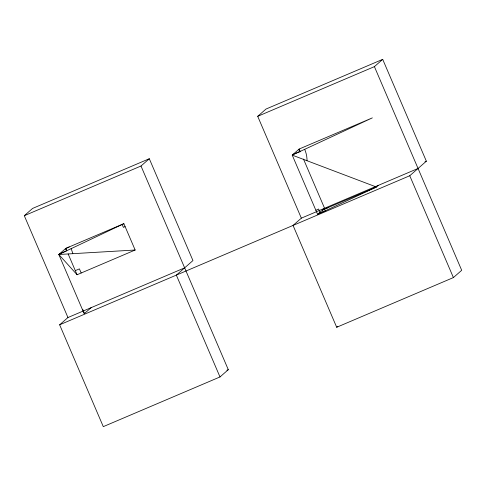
<?xml version="1.0" encoding="UTF-8"?>
<svg xmlns="http://www.w3.org/2000/svg" width="486" height="486" viewBox="0 0 486 486"><rect width="100%" height="100%" fill="white"/><g stroke="black" fill="none" stroke-linecap="round" stroke-linejoin="round"><path stroke-width="0.73" d="M67.949 317.534L24.3 215.699L32.598 208.421L149.305 158.734L192.948 260.569L176.351 275.119L219.994 376.954L103.293 426.641L59.644 324.806L67.949 317.534L184.65 267.847M24.3 215.699L141.001 166.012L149.305 158.734M91.168 307.644L84.212 313.743L58.818 254.5L65.774 248.401L123.857 223.669L135.151 250.017L77.067 274.748L58.818 254.5L123.857 223.669M69.261 246.918L65.519 248.625L66.515 250.952M382.707 59.359L374.408 66.631L461.7 270.301L453.402 277.579L336.695 327.266L293.052 225.431L301.35 218.153L257.708 116.318L266.006 109.046L382.707 59.359L426.356 161.194L409.753 175.744L59.644 324.806M82.468 309.667L82.766 309.406L84.509 313.482M322.722 209.891L376.431 187.025L292.226 155.119L372.337 117.879L299.182 149.026L292.226 155.119L317.619 214.369L376.431 187.025L378.278 185.403M317.619 214.369L324.575 208.269L303.483 159.068M328.548 207.407L322.291 210.268M219.994 376.954L228.292 369.682L141.001 166.012M336.695 327.266L337.806 326.294M125.102 226.579L123.401 227.387L122.156 224.477M315.87 210.292L318.597 209.023L320.341 213.099M257.708 116.318L374.408 66.631M75.3 270.617L79.418 268.867L81.186 272.992M424.964 161.783L426.356 161.194M301.35 218.153L418.051 168.466M226.907 370.271L228.292 369.682M58.818 254.5L135.151 250.017M409.753 175.744L453.402 277.579M299.182 149.026L300.293 151.62M298.799 149.36L299.911 151.954M65.774 248.401L66.77 250.727M68.162 253.971L77.067 274.748M59.693 253.735A12.94 0.358 -23.2 0 1 65.78 251.201M71.084 248.686A22.799 13.559 68 0 1 72.827 253.674M318.47 213.615A12.666 0.352 -23.2 0 1 325.407 210.742M304.692 149.33A20.266 13.736 68.3 0 1 307.018 160.726M293.082 154.372A12.666 0.352 -23.2 0 1 300.014 151.498"/></g></svg>
